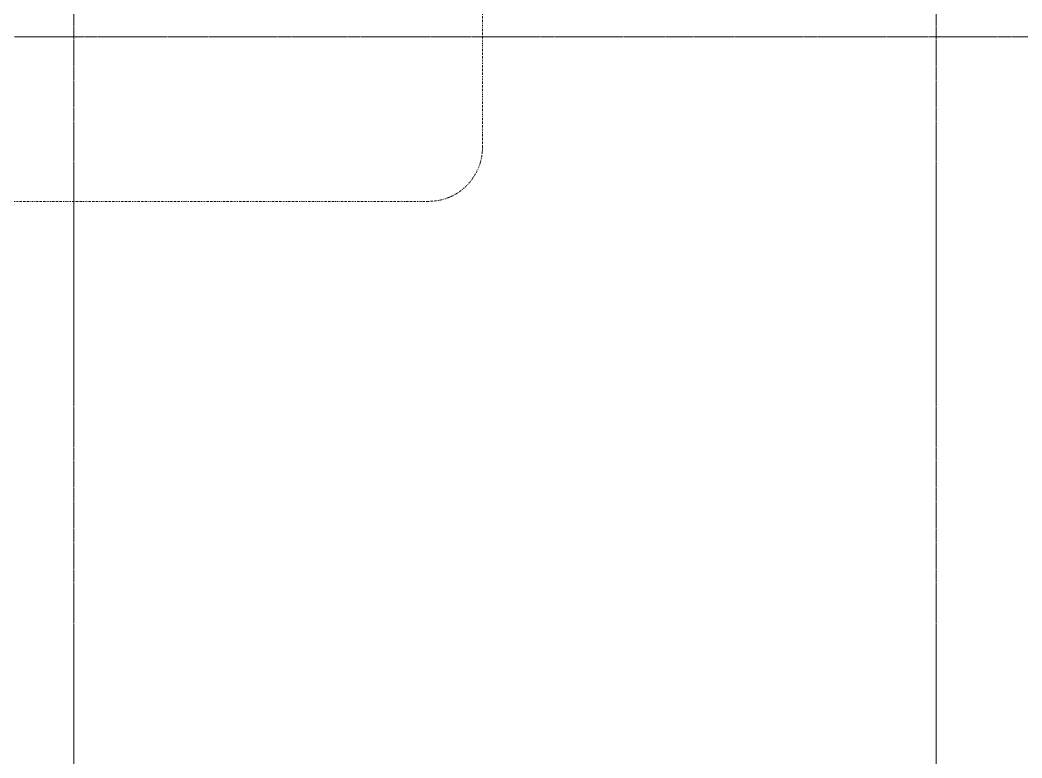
# Model space of a CAD drawing. Header units: centimetres. Extents: x -14155 to 6577, y -1225 to 8033.
# Drawn here: x -11407 to -10476, y 606 to 1292 of the extents above; entities that cross this region are included whole.
import ezdxf

# ---------------------------------------------------------------- set-up
doc = ezdxf.new("R2010")
doc.units = ezdxf.units.CM
doc.linetypes.add('Dash dot', pattern=[1.5875, 0.635, -0.47625, 0, -0.47625])
doc.linetypes.add('Grid Line', pattern=[2.2225, 1.27, -0.3175, 0.3175, -0.3175])
doc.layers.add('A-ANNO-SYMB', color=7, linetype='Continuous', lineweight=9)
doc.layers.add('S-GRID', color=7, linetype='Continuous', lineweight=9)

msp = doc.modelspace()

# ---------------------------------------------------------------- linework, layer by layer
at = {"layer": 'A-ANNO-SYMB', "linetype": 'Dash dot'}
for p, q in [((-10977.515, 1173.592), (-10977.515, 6161.129)), ((-13387.321, 1123.592), (-11027.515, 1123.592))]:
    msp.add_line(p, q, dxfattribs=at)
msp.add_arc((-11027.515, 1173.592), 50, 270, 0, dxfattribs=at)
at = {"layer": 'S-GRID', "color": 253, "linetype": 'Grid Line', "true_color": 0xaaaaaa}
for p, q in [((-11357.354, 7882.574), (-11357.354, -1075.311)), ((-10555.8, 7882.574), (-10555.8, -1075.311)), ((-13687.863, 1276.317), (2605.083, 1276.317))]:
    msp.add_line(p, q, dxfattribs=at)

doc.saveas('drawing.dxf')
